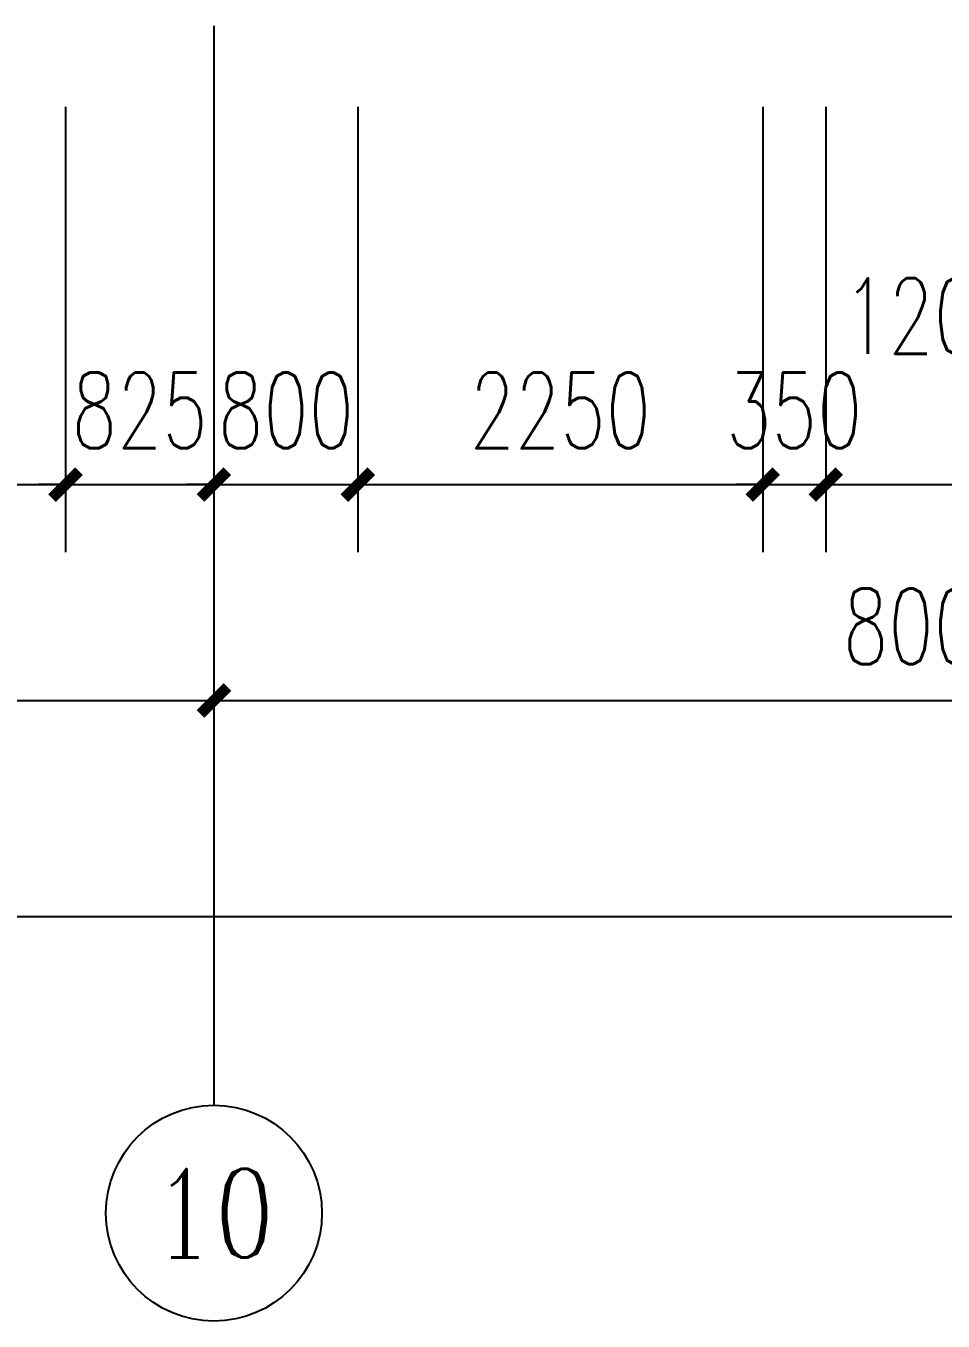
# Model space of a CAD drawing. Extents: x 0 to 2972856, y -1269770 to 0.
# Drawn here: x 2733611 to 2738708, y -1101156 to -1093956 of the extents above; entities that cross this region are included whole.
import ezdxf
from ezdxf.enums import TextEntityAlignment as Align

# ---------------------------------------------------------------- set-up
doc = ezdxf.new("R2010")
doc.units = 0
doc.header["$LTSCALE"] = 1000
doc.header["$PDSIZE"] = 50
doc.layers.add('1-建筑底图', color=8, linetype='Continuous')
doc.layers.add('AXIS_TEXT', color=7, linetype='Continuous')
doc.styles.add('_TCH_AXIS', font='COMPLEX', dxfattribs={"bigfont": 'GBCBIG'})
doc.styles.add('A_DIM_T3', font='SIMPLEX', dxfattribs={"width": 0.7, "bigfont": 'HZ'})
doc.styles.add('COMPLEX', font='COMPLEX')
doc.dimstyles.new('_TCH_ARCH&&150', dxfattribs={"dimtxt": 420, "dimasz": 150, "dimexe": 375, "dimexo": 450, "dimgap": 202.5, "dimtad": 1, "dimdec": 0, "dimzin": 0, "dimdsep": 46, "dimtxsty": 'A_DIM_T3', "dimblk": 'ARCHTICK', "dimcen": 0.09, "dimclrt": 7, "dimazin": 2, "dimtfac": 1, "dimtdec": 0, "dimtix": 1, "dimtmove": 2, "dimatfit": 3, "dimfxl": 150, "dimtolj": 1, "dimtzin": 0, "dimarcsym": 0})

# ---------------------------------------------------------------- blocks, each defined once
blk = doc.blocks.new('_ArchTick')
at = {"color": 0, "linetype": 'ByBlock', "const_width": 0.4}
blk.add_lwpolyline([(-0.5, -0.5), (0.5, 0.5)], dxfattribs=at)
blk = doc.blocks.new('*D240')
at = {"layer": '1-建筑底图', "color": 0, "lineweight": -2, "transparency": 16777216}
for p, q in [((-600, -4450), (-600, -9325)), ((106600, -4450), (106600, -9325)), ((-600, -8950), (106600, -8950))]:
    blk.add_line(p, q, dxfattribs=at)
at = {"layer": 'Defpoints', "color": 0, "transparency": 16777216}
for p in [(-600, -4000), (106600, -4000), (106600, -8950)]:
    blk.add_point(p, dxfattribs=at)
at = {"layer": '1-建筑底图', "color": 0, "lineweight": -2, "transparency": 16777216, "xscale": 150, "yscale": 150, "zscale": 150, "rotation": 180}
blk.add_blockref('_ArchTick', (-600, -8950), dxfattribs=at)
at = {"layer": '1-建筑底图', "color": 0, "lineweight": -2, "transparency": 16777216, "xscale": 150, "yscale": 150, "zscale": 150}
blk.add_blockref('_ArchTick', (106600, -8950), dxfattribs=at)
at = {"layer": '1-建筑底图', "color": 7, "transparency": 16777216, "insert": (53000, -8537.5), "char_height": 420, "attachment_point": 5, "style": 'A_DIM_T3'}
blk.add_mtext('\\A1;107200', dxfattribs=at)
blk = doc.blocks.new('*D250')
at = {"layer": '1-建筑底图', "color": 0, "lineweight": -2, "transparency": 16777216}
for p, q in [((55700, -4450), (55700, -8125)), ((59200, -4450), (59200, -8125)), ((55700, -7750), (59200, -7750))]:
    blk.add_line(p, q, dxfattribs=at)
at = {"layer": 'Defpoints', "color": 0, "transparency": 16777216}
for p in [(55700, -4000), (59200, -4000), (59200, -7750)]:
    blk.add_point(p, dxfattribs=at)
at = {"layer": '1-建筑底图', "color": 0, "lineweight": -2, "transparency": 16777216, "xscale": 150, "yscale": 150, "zscale": 150, "rotation": 180}
blk.add_blockref('_ArchTick', (55700, -7750), dxfattribs=at)
at = {"layer": '1-建筑底图', "color": 0, "lineweight": -2, "transparency": 16777216, "xscale": 150, "yscale": 150, "zscale": 150}
blk.add_blockref('_ArchTick', (59200, -7750), dxfattribs=at)
at = {"layer": '1-建筑底图', "color": 7, "transparency": 16777216, "insert": (57450, -7337.5), "char_height": 420, "attachment_point": 5, "style": 'A_DIM_T3'}
blk.add_mtext('\\A1;3500', dxfattribs=at)
blk = doc.blocks.new('*D251')
at = {"layer": '1-建筑底图', "color": 0, "lineweight": -2, "transparency": 16777216}
for p, q in [((59200, -4450), (59200, -8125)), ((67200, -4450), (67200, -8125)), ((59200, -7750), (67200, -7750))]:
    blk.add_line(p, q, dxfattribs=at)
at = {"layer": 'Defpoints', "color": 0, "transparency": 16777216}
for p in [(59200, -4000), (67200, -4000), (67200, -7750)]:
    blk.add_point(p, dxfattribs=at)
at = {"layer": '1-建筑底图', "color": 0, "lineweight": -2, "transparency": 16777216, "xscale": 150, "yscale": 150, "zscale": 150, "rotation": 180}
blk.add_blockref('_ArchTick', (59200, -7750), dxfattribs=at)
at = {"layer": '1-建筑底图', "color": 0, "lineweight": -2, "transparency": 16777216, "xscale": 150, "yscale": 150, "zscale": 150}
blk.add_blockref('_ArchTick', (67200, -7750), dxfattribs=at)
at = {"layer": '1-建筑底图', "color": 7, "transparency": 16777216, "insert": (63200, -7337.5), "char_height": 420, "attachment_point": 5, "style": 'A_DIM_T3'}
blk.add_mtext('\\A1;8000', dxfattribs=at)
blk = doc.blocks.new('*D393')
at = {"layer": '1-建筑底图', "color": 0, "lineweight": -2, "transparency": 16777216}
for p, q in [((62600, -4450), (62600, -6925)), ((63800, -4450), (63800, -6925)), ((62600, -6550), (63800, -6550))]:
    blk.add_line(p, q, dxfattribs=at)
at = {"layer": 'Defpoints', "color": 0, "transparency": 16777216}
for p in [(62600, -4000), (63800, -4000), (63800, -6550)]:
    blk.add_point(p, dxfattribs=at)
at = {"layer": '1-建筑底图', "color": 0, "lineweight": -2, "transparency": 16777216, "xscale": 150, "yscale": 150, "zscale": 150, "rotation": 180}
blk.add_blockref('_ArchTick', (62600, -6550), dxfattribs=at)
at = {"layer": '1-建筑底图', "color": 0, "lineweight": -2, "transparency": 16777216, "xscale": 150, "yscale": 150, "zscale": 150}
blk.add_blockref('_ArchTick', (63800, -6550), dxfattribs=at)
at = {"layer": '1-建筑底图', "color": 7, "transparency": 16777216, "insert": (63200, -5612.5), "char_height": 420, "attachment_point": 5, "style": 'A_DIM_T3'}
blk.add_mtext('\\A1;1200', dxfattribs=at)
blk = doc.blocks.new('*D394')
at = {"layer": '1-建筑底图', "color": 0, "lineweight": -2, "transparency": 16777216}
for p, q in [((62250, -4450), (62250, -6925)), ((62600, -4450), (62600, -6925)), ((62250, -6550), (62100, -6550)), ((62250, -6550), (62600, -6550)), ((62600, -6550), (62750, -6550))]:
    blk.add_line(p, q, dxfattribs=at)
at = {"layer": 'Defpoints', "color": 0, "transparency": 16777216}
for p in [(62250, -4000), (62600, -4000), (62600, -6550)]:
    blk.add_point(p, dxfattribs=at)
at = {"layer": '1-建筑底图', "color": 0, "lineweight": -2, "transparency": 16777216, "xscale": 150, "yscale": 150, "zscale": 150}
blk.add_blockref('_ArchTick', (62250, -6550), dxfattribs=at)
at = {"layer": '1-建筑底图', "color": 0, "lineweight": -2, "transparency": 16777216, "xscale": 150, "yscale": 150, "zscale": 150, "rotation": 180}
blk.add_blockref('_ArchTick', (62600, -6550), dxfattribs=at)
at = {"layer": '1-建筑底图', "color": 7, "transparency": 16777216, "insert": (62425, -6137.5), "char_height": 420, "attachment_point": 5, "style": 'A_DIM_T3'}
blk.add_mtext('\\A1;350', dxfattribs=at)
blk = doc.blocks.new('*D395')
at = {"layer": '1-建筑底图', "color": 0, "lineweight": -2, "transparency": 16777216}
for p, q in [((60000, -4450), (60000, -6925)), ((62250, -4450), (62250, -6925)), ((60000, -6550), (62250, -6550))]:
    blk.add_line(p, q, dxfattribs=at)
at = {"layer": 'Defpoints', "color": 0, "transparency": 16777216}
for p in [(60000, -4000), (62250, -4000), (62250, -6550)]:
    blk.add_point(p, dxfattribs=at)
at = {"layer": '1-建筑底图', "color": 0, "lineweight": -2, "transparency": 16777216, "xscale": 150, "yscale": 150, "zscale": 150, "rotation": 180}
blk.add_blockref('_ArchTick', (60000, -6550), dxfattribs=at)
at = {"layer": '1-建筑底图', "color": 0, "lineweight": -2, "transparency": 16777216, "xscale": 150, "yscale": 150, "zscale": 150}
blk.add_blockref('_ArchTick', (62250, -6550), dxfattribs=at)
at = {"layer": '1-建筑底图', "color": 7, "transparency": 16777216, "insert": (61125, -6137.5), "char_height": 420, "attachment_point": 5, "style": 'A_DIM_T3'}
blk.add_mtext('\\A1;2250', dxfattribs=at)
blk = doc.blocks.new('*D396')
at = {"layer": '1-建筑底图', "color": 0, "lineweight": -2, "transparency": 16777216}
for p, q in [((59200, -4450), (59200, -6925)), ((60000, -4450), (60000, -6925)), ((59200, -6550), (59050, -6550)), ((59200, -6550), (60000, -6550)), ((60000, -6550), (60150, -6550))]:
    blk.add_line(p, q, dxfattribs=at)
at = {"layer": 'Defpoints', "color": 0, "transparency": 16777216}
for p in [(59200, -4000), (60000, -4000), (60000, -6550)]:
    blk.add_point(p, dxfattribs=at)
at = {"layer": '1-建筑底图', "color": 0, "lineweight": -2, "transparency": 16777216, "xscale": 150, "yscale": 150, "zscale": 150}
blk.add_blockref('_ArchTick', (59200, -6550), dxfattribs=at)
at = {"layer": '1-建筑底图', "color": 0, "lineweight": -2, "transparency": 16777216, "xscale": 150, "yscale": 150, "zscale": 150, "rotation": 180}
blk.add_blockref('_ArchTick', (60000, -6550), dxfattribs=at)
at = {"layer": '1-建筑底图', "color": 7, "transparency": 16777216, "insert": (59600, -6137.5), "char_height": 420, "attachment_point": 5, "style": 'A_DIM_T3'}
blk.add_mtext('\\A1;800', dxfattribs=at)
blk = doc.blocks.new('*D397')
at = {"layer": '1-建筑底图', "color": 0, "lineweight": -2, "transparency": 16777216}
for p, q in [((58375, -4450), (58375, -6925)), ((59200, -4450), (59200, -6925)), ((58375, -6550), (58225, -6550)), ((58375, -6550), (59200, -6550)), ((59200, -6550), (59350, -6550))]:
    blk.add_line(p, q, dxfattribs=at)
at = {"layer": 'Defpoints', "color": 0, "transparency": 16777216}
for p in [(58375, -4000), (59200, -4000), (59200, -6550)]:
    blk.add_point(p, dxfattribs=at)
at = {"layer": '1-建筑底图', "color": 0, "lineweight": -2, "transparency": 16777216, "xscale": 150, "yscale": 150, "zscale": 150}
blk.add_blockref('_ArchTick', (58375, -6550), dxfattribs=at)
at = {"layer": '1-建筑底图', "color": 0, "lineweight": -2, "transparency": 16777216, "xscale": 150, "yscale": 150, "zscale": 150, "rotation": 180}
blk.add_blockref('_ArchTick', (59200, -6550), dxfattribs=at)
at = {"layer": '1-建筑底图', "color": 7, "transparency": 16777216, "insert": (58787.5, -6137.5), "char_height": 420, "attachment_point": 5, "style": 'A_DIM_T3'}
blk.add_mtext('\\A1;825', dxfattribs=at)
blk = doc.blocks.new('*D398')
at = {"layer": '1-建筑底图', "color": 0, "lineweight": -2, "transparency": 16777216}
for p, q in [((56575, -4450), (56575, -6925)), ((58375, -4450), (58375, -6925)), ((56575, -6550), (58375, -6550))]:
    blk.add_line(p, q, dxfattribs=at)
at = {"layer": 'Defpoints', "color": 0, "transparency": 16777216}
for p in [(56575, -4000), (58375, -4000), (58375, -6550)]:
    blk.add_point(p, dxfattribs=at)
at = {"layer": '1-建筑底图', "color": 0, "lineweight": -2, "transparency": 16777216, "xscale": 150, "yscale": 150, "zscale": 150, "rotation": 180}
blk.add_blockref('_ArchTick', (56575, -6550), dxfattribs=at)
at = {"layer": '1-建筑底图', "color": 0, "lineweight": -2, "transparency": 16777216, "xscale": 150, "yscale": 150, "zscale": 150}
blk.add_blockref('_ArchTick', (58375, -6550), dxfattribs=at)
at = {"layer": '1-建筑底图', "color": 7, "transparency": 16777216, "insert": (57475, -6137.5), "char_height": 420, "attachment_point": 5, "style": 'A_DIM_T3'}
blk.add_mtext('\\A1;1800', dxfattribs=at)
blk = doc.blocks.new('*D855')
at = {"layer": '1-建筑底图', "color": 0, "lineweight": -2, "transparency": 16777216}
for p, q in [((-600, -4450), (-600, -9325)), ((106600, -4450), (106600, -9325)), ((-600, -8950), (106600, -8950))]:
    blk.add_line(p, q, dxfattribs=at)
at = {"layer": 'Defpoints', "color": 0, "transparency": 16777216}
for p in [(-600, -4000), (106600, -4000), (106600, -8950)]:
    blk.add_point(p, dxfattribs=at)
at = {"layer": '1-建筑底图', "color": 0, "lineweight": -2, "transparency": 16777216, "xscale": 150, "yscale": 150, "zscale": 150, "rotation": 180}
blk.add_blockref('_ArchTick', (-600, -8950), dxfattribs=at)
at = {"layer": '1-建筑底图', "color": 0, "lineweight": -2, "transparency": 16777216, "xscale": 150, "yscale": 150, "zscale": 150}
blk.add_blockref('_ArchTick', (106600, -8950), dxfattribs=at)
at = {"layer": '1-建筑底图', "color": 7, "transparency": 16777216, "insert": (53000, -8537.5), "char_height": 420, "attachment_point": 5, "style": 'A_DIM_T3'}
blk.add_mtext('\\A1;107200', dxfattribs=at)
blk = doc.blocks.new('*D865')
at = {"layer": '1-建筑底图', "color": 0, "lineweight": -2, "transparency": 16777216}
for p, q in [((55700, -4450), (55700, -8125)), ((59200, -4450), (59200, -8125)), ((55700, -7750), (59200, -7750))]:
    blk.add_line(p, q, dxfattribs=at)
at = {"layer": 'Defpoints', "color": 0, "transparency": 16777216}
for p in [(55700, -4000), (59200, -4000), (59200, -7750)]:
    blk.add_point(p, dxfattribs=at)
at = {"layer": '1-建筑底图', "color": 0, "lineweight": -2, "transparency": 16777216, "xscale": 150, "yscale": 150, "zscale": 150, "rotation": 180}
blk.add_blockref('_ArchTick', (55700, -7750), dxfattribs=at)
at = {"layer": '1-建筑底图', "color": 0, "lineweight": -2, "transparency": 16777216, "xscale": 150, "yscale": 150, "zscale": 150}
blk.add_blockref('_ArchTick', (59200, -7750), dxfattribs=at)
at = {"layer": '1-建筑底图', "color": 7, "transparency": 16777216, "insert": (57450, -7337.5), "char_height": 420, "attachment_point": 5, "style": 'A_DIM_T3'}
blk.add_mtext('\\A1;3500', dxfattribs=at)
blk = doc.blocks.new('*D866')
at = {"layer": '1-建筑底图', "color": 0, "lineweight": -2, "transparency": 16777216}
for p, q in [((59200, -4450), (59200, -8125)), ((67200, -4450), (67200, -8125)), ((59200, -7750), (67200, -7750))]:
    blk.add_line(p, q, dxfattribs=at)
at = {"layer": 'Defpoints', "color": 0, "transparency": 16777216}
for p in [(59200, -4000), (67200, -4000), (67200, -7750)]:
    blk.add_point(p, dxfattribs=at)
at = {"layer": '1-建筑底图', "color": 0, "lineweight": -2, "transparency": 16777216, "xscale": 150, "yscale": 150, "zscale": 150, "rotation": 180}
blk.add_blockref('_ArchTick', (59200, -7750), dxfattribs=at)
at = {"layer": '1-建筑底图', "color": 0, "lineweight": -2, "transparency": 16777216, "xscale": 150, "yscale": 150, "zscale": 150}
blk.add_blockref('_ArchTick', (67200, -7750), dxfattribs=at)
at = {"layer": '1-建筑底图', "color": 7, "transparency": 16777216, "insert": (63200, -7337.5), "char_height": 420, "attachment_point": 5, "style": 'A_DIM_T3'}
blk.add_mtext('\\A1;8000', dxfattribs=at)
blk = doc.blocks.new('*D1008')
at = {"layer": '1-建筑底图', "color": 0, "lineweight": -2, "transparency": 16777216}
for p, q in [((62600, -4450), (62600, -6925)), ((63800, -4450), (63800, -6925)), ((62600, -6550), (63800, -6550))]:
    blk.add_line(p, q, dxfattribs=at)
at = {"layer": 'Defpoints', "color": 0, "transparency": 16777216}
for p in [(62600, -4000), (63800, -4000), (63800, -6550)]:
    blk.add_point(p, dxfattribs=at)
at = {"layer": '1-建筑底图', "color": 0, "lineweight": -2, "transparency": 16777216, "xscale": 150, "yscale": 150, "zscale": 150, "rotation": 180}
blk.add_blockref('_ArchTick', (62600, -6550), dxfattribs=at)
at = {"layer": '1-建筑底图', "color": 0, "lineweight": -2, "transparency": 16777216, "xscale": 150, "yscale": 150, "zscale": 150}
blk.add_blockref('_ArchTick', (63800, -6550), dxfattribs=at)
at = {"layer": '1-建筑底图', "color": 7, "transparency": 16777216, "insert": (63200, -5612.5), "char_height": 420, "attachment_point": 5, "style": 'A_DIM_T3'}
blk.add_mtext('\\A1;1200', dxfattribs=at)
blk = doc.blocks.new('*D1009')
at = {"layer": '1-建筑底图', "color": 0, "lineweight": -2, "transparency": 16777216}
for p, q in [((62250, -4450), (62250, -6925)), ((62600, -4450), (62600, -6925)), ((62250, -6550), (62100, -6550)), ((62250, -6550), (62600, -6550)), ((62600, -6550), (62750, -6550))]:
    blk.add_line(p, q, dxfattribs=at)
at = {"layer": 'Defpoints', "color": 0, "transparency": 16777216}
for p in [(62250, -4000), (62600, -4000), (62600, -6550)]:
    blk.add_point(p, dxfattribs=at)
at = {"layer": '1-建筑底图', "color": 0, "lineweight": -2, "transparency": 16777216, "xscale": 150, "yscale": 150, "zscale": 150}
blk.add_blockref('_ArchTick', (62250, -6550), dxfattribs=at)
at = {"layer": '1-建筑底图', "color": 0, "lineweight": -2, "transparency": 16777216, "xscale": 150, "yscale": 150, "zscale": 150, "rotation": 180}
blk.add_blockref('_ArchTick', (62600, -6550), dxfattribs=at)
at = {"layer": '1-建筑底图', "color": 7, "transparency": 16777216, "insert": (62425, -6137.5), "char_height": 420, "attachment_point": 5, "style": 'A_DIM_T3'}
blk.add_mtext('\\A1;350', dxfattribs=at)
blk = doc.blocks.new('*D1010')
at = {"layer": '1-建筑底图', "color": 0, "lineweight": -2, "transparency": 16777216}
for p, q in [((60000, -4450), (60000, -6925)), ((62250, -4450), (62250, -6925)), ((60000, -6550), (62250, -6550))]:
    blk.add_line(p, q, dxfattribs=at)
at = {"layer": 'Defpoints', "color": 0, "transparency": 16777216}
for p in [(60000, -4000), (62250, -4000), (62250, -6550)]:
    blk.add_point(p, dxfattribs=at)
at = {"layer": '1-建筑底图', "color": 0, "lineweight": -2, "transparency": 16777216, "xscale": 150, "yscale": 150, "zscale": 150, "rotation": 180}
blk.add_blockref('_ArchTick', (60000, -6550), dxfattribs=at)
at = {"layer": '1-建筑底图', "color": 0, "lineweight": -2, "transparency": 16777216, "xscale": 150, "yscale": 150, "zscale": 150}
blk.add_blockref('_ArchTick', (62250, -6550), dxfattribs=at)
at = {"layer": '1-建筑底图', "color": 7, "transparency": 16777216, "insert": (61125, -6137.5), "char_height": 420, "attachment_point": 5, "style": 'A_DIM_T3'}
blk.add_mtext('\\A1;2250', dxfattribs=at)
blk = doc.blocks.new('*D1011')
at = {"layer": '1-建筑底图', "color": 0, "lineweight": -2, "transparency": 16777216}
for p, q in [((59200, -4450), (59200, -6925)), ((60000, -4450), (60000, -6925)), ((59200, -6550), (59050, -6550)), ((59200, -6550), (60000, -6550)), ((60000, -6550), (60150, -6550))]:
    blk.add_line(p, q, dxfattribs=at)
at = {"layer": 'Defpoints', "color": 0, "transparency": 16777216}
for p in [(59200, -4000), (60000, -4000), (60000, -6550)]:
    blk.add_point(p, dxfattribs=at)
at = {"layer": '1-建筑底图', "color": 0, "lineweight": -2, "transparency": 16777216, "xscale": 150, "yscale": 150, "zscale": 150}
blk.add_blockref('_ArchTick', (59200, -6550), dxfattribs=at)
at = {"layer": '1-建筑底图', "color": 0, "lineweight": -2, "transparency": 16777216, "xscale": 150, "yscale": 150, "zscale": 150, "rotation": 180}
blk.add_blockref('_ArchTick', (60000, -6550), dxfattribs=at)
at = {"layer": '1-建筑底图', "color": 7, "transparency": 16777216, "insert": (59600, -6137.5), "char_height": 420, "attachment_point": 5, "style": 'A_DIM_T3'}
blk.add_mtext('\\A1;800', dxfattribs=at)
blk = doc.blocks.new('*D1012')
at = {"layer": '1-建筑底图', "color": 0, "lineweight": -2, "transparency": 16777216}
for p, q in [((58375, -4450), (58375, -6925)), ((59200, -4450), (59200, -6925)), ((58375, -6550), (58225, -6550)), ((58375, -6550), (59200, -6550)), ((59200, -6550), (59350, -6550))]:
    blk.add_line(p, q, dxfattribs=at)
at = {"layer": 'Defpoints', "color": 0, "transparency": 16777216}
for p in [(58375, -4000), (59200, -4000), (59200, -6550)]:
    blk.add_point(p, dxfattribs=at)
at = {"layer": '1-建筑底图', "color": 0, "lineweight": -2, "transparency": 16777216, "xscale": 150, "yscale": 150, "zscale": 150}
blk.add_blockref('_ArchTick', (58375, -6550), dxfattribs=at)
at = {"layer": '1-建筑底图', "color": 0, "lineweight": -2, "transparency": 16777216, "xscale": 150, "yscale": 150, "zscale": 150, "rotation": 180}
blk.add_blockref('_ArchTick', (59200, -6550), dxfattribs=at)
at = {"layer": '1-建筑底图', "color": 7, "transparency": 16777216, "insert": (58787.5, -6137.5), "char_height": 420, "attachment_point": 5, "style": 'A_DIM_T3'}
blk.add_mtext('\\A1;825', dxfattribs=at)
blk = doc.blocks.new('*D1013')
at = {"layer": '1-建筑底图', "color": 0, "lineweight": -2, "transparency": 16777216}
for p, q in [((56575, -4450), (56575, -6925)), ((58375, -4450), (58375, -6925)), ((56575, -6550), (58375, -6550))]:
    blk.add_line(p, q, dxfattribs=at)
at = {"layer": 'Defpoints', "color": 0, "transparency": 16777216}
for p in [(56575, -4000), (58375, -4000), (58375, -6550)]:
    blk.add_point(p, dxfattribs=at)
at = {"layer": '1-建筑底图', "color": 0, "lineweight": -2, "transparency": 16777216, "xscale": 150, "yscale": 150, "zscale": 150, "rotation": 180}
blk.add_blockref('_ArchTick', (56575, -6550), dxfattribs=at)
at = {"layer": '1-建筑底图', "color": 0, "lineweight": -2, "transparency": 16777216, "xscale": 150, "yscale": 150, "zscale": 150}
blk.add_blockref('_ArchTick', (58375, -6550), dxfattribs=at)
at = {"layer": '1-建筑底图', "color": 7, "transparency": 16777216, "insert": (57475, -6137.5), "char_height": 420, "attachment_point": 5, "style": 'A_DIM_T3'}
blk.add_mtext('\\A1;1800', dxfattribs=at)
blk = doc.blocks.new('_AXISO')
blk.add_circle((0, 0), 0.5)
at = {"layer": 'AXIS_TEXT', "style": 'COMPLEX', "width": 1.041667}
blk.add_attdef('A', text='', height=0.56, dxfattribs=at).set_placement((-0.25, -0.28), (0.25, -0.28), align=Align.FIT)
blk = doc.blocks.new('*D458')
at = {"layer": '1-建筑底图', "color": 0, "lineweight": -2, "transparency": 16777216}
for p, q in [((-600, -4450), (-600, -9325)), ((106600, -4450), (106600, -9325)), ((-600, -8950), (106600, -8950))]:
    blk.add_line(p, q, dxfattribs=at)
at = {"layer": 'Defpoints', "color": 0, "transparency": 16777216}
for p in [(-600, -4000), (106600, -4000), (106600, -8950)]:
    blk.add_point(p, dxfattribs=at)
at = {"layer": '1-建筑底图', "color": 0, "lineweight": -2, "transparency": 16777216, "xscale": 150, "yscale": 150, "zscale": 150, "rotation": 180}
blk.add_blockref('_ArchTick', (-600, -8950), dxfattribs=at)
at = {"layer": '1-建筑底图', "color": 0, "lineweight": -2, "transparency": 16777216, "xscale": 150, "yscale": 150, "zscale": 150}
blk.add_blockref('_ArchTick', (106600, -8950), dxfattribs=at)
at = {"layer": '1-建筑底图', "color": 7, "transparency": 16777216, "insert": (53000, -8537.5), "char_height": 420, "attachment_point": 5, "style": 'A_DIM_T3'}
blk.add_mtext('\\A1;107200', dxfattribs=at)
blk = doc.blocks.new('*D468')
at = {"layer": '1-建筑底图', "color": 0, "lineweight": -2, "transparency": 16777216}
for p, q in [((55700, -4450), (55700, -8125)), ((59200, -4450), (59200, -8125)), ((55700, -7750), (59200, -7750))]:
    blk.add_line(p, q, dxfattribs=at)
at = {"layer": 'Defpoints', "color": 0, "transparency": 16777216}
for p in [(55700, -4000), (59200, -4000), (59200, -7750)]:
    blk.add_point(p, dxfattribs=at)
at = {"layer": '1-建筑底图', "color": 0, "lineweight": -2, "transparency": 16777216, "xscale": 150, "yscale": 150, "zscale": 150, "rotation": 180}
blk.add_blockref('_ArchTick', (55700, -7750), dxfattribs=at)
at = {"layer": '1-建筑底图', "color": 0, "lineweight": -2, "transparency": 16777216, "xscale": 150, "yscale": 150, "zscale": 150}
blk.add_blockref('_ArchTick', (59200, -7750), dxfattribs=at)
at = {"layer": '1-建筑底图', "color": 7, "transparency": 16777216, "insert": (57450, -7337.5), "char_height": 420, "attachment_point": 5, "style": 'A_DIM_T3'}
blk.add_mtext('\\A1;3500', dxfattribs=at)
blk = doc.blocks.new('*D469')
at = {"layer": '1-建筑底图', "color": 0, "lineweight": -2, "transparency": 16777216}
for p, q in [((59200, -4450), (59200, -8125)), ((67200, -4450), (67200, -8125)), ((59200, -7750), (67200, -7750))]:
    blk.add_line(p, q, dxfattribs=at)
at = {"layer": 'Defpoints', "color": 0, "transparency": 16777216}
for p in [(59200, -4000), (67200, -4000), (67200, -7750)]:
    blk.add_point(p, dxfattribs=at)
at = {"layer": '1-建筑底图', "color": 0, "lineweight": -2, "transparency": 16777216, "xscale": 150, "yscale": 150, "zscale": 150, "rotation": 180}
blk.add_blockref('_ArchTick', (59200, -7750), dxfattribs=at)
at = {"layer": '1-建筑底图', "color": 0, "lineweight": -2, "transparency": 16777216, "xscale": 150, "yscale": 150, "zscale": 150}
blk.add_blockref('_ArchTick', (67200, -7750), dxfattribs=at)
at = {"layer": '1-建筑底图', "color": 7, "transparency": 16777216, "insert": (63200, -7337.5), "char_height": 420, "attachment_point": 5, "style": 'A_DIM_T3'}
blk.add_mtext('\\A1;8000', dxfattribs=at)
blk = doc.blocks.new('*D611')
at = {"layer": '1-建筑底图', "color": 0, "lineweight": -2, "transparency": 16777216}
for p, q in [((62600, -4450), (62600, -6925)), ((63800, -4450), (63800, -6925)), ((62600, -6550), (63800, -6550))]:
    blk.add_line(p, q, dxfattribs=at)
at = {"layer": 'Defpoints', "color": 0, "transparency": 16777216}
for p in [(62600, -4000), (63800, -4000), (63800, -6550)]:
    blk.add_point(p, dxfattribs=at)
at = {"layer": '1-建筑底图', "color": 0, "lineweight": -2, "transparency": 16777216, "xscale": 150, "yscale": 150, "zscale": 150, "rotation": 180}
blk.add_blockref('_ArchTick', (62600, -6550), dxfattribs=at)
at = {"layer": '1-建筑底图', "color": 0, "lineweight": -2, "transparency": 16777216, "xscale": 150, "yscale": 150, "zscale": 150}
blk.add_blockref('_ArchTick', (63800, -6550), dxfattribs=at)
at = {"layer": '1-建筑底图', "color": 7, "transparency": 16777216, "insert": (63200, -5612.5), "char_height": 420, "attachment_point": 5, "style": 'A_DIM_T3'}
blk.add_mtext('\\A1;1200', dxfattribs=at)
blk = doc.blocks.new('*D612')
at = {"layer": '1-建筑底图', "color": 0, "lineweight": -2, "transparency": 16777216}
for p, q in [((62250, -4450), (62250, -6925)), ((62600, -4450), (62600, -6925)), ((62250, -6550), (62100, -6550)), ((62250, -6550), (62600, -6550)), ((62600, -6550), (62750, -6550))]:
    blk.add_line(p, q, dxfattribs=at)
at = {"layer": 'Defpoints', "color": 0, "transparency": 16777216}
for p in [(62250, -4000), (62600, -4000), (62600, -6550)]:
    blk.add_point(p, dxfattribs=at)
at = {"layer": '1-建筑底图', "color": 0, "lineweight": -2, "transparency": 16777216, "xscale": 150, "yscale": 150, "zscale": 150}
blk.add_blockref('_ArchTick', (62250, -6550), dxfattribs=at)
at = {"layer": '1-建筑底图', "color": 0, "lineweight": -2, "transparency": 16777216, "xscale": 150, "yscale": 150, "zscale": 150, "rotation": 180}
blk.add_blockref('_ArchTick', (62600, -6550), dxfattribs=at)
at = {"layer": '1-建筑底图', "color": 7, "transparency": 16777216, "insert": (62425, -6137.5), "char_height": 420, "attachment_point": 5, "style": 'A_DIM_T3'}
blk.add_mtext('\\A1;350', dxfattribs=at)
blk = doc.blocks.new('*D613')
at = {"layer": '1-建筑底图', "color": 0, "lineweight": -2, "transparency": 16777216}
for p, q in [((60000, -4450), (60000, -6925)), ((62250, -4450), (62250, -6925)), ((60000, -6550), (62250, -6550))]:
    blk.add_line(p, q, dxfattribs=at)
at = {"layer": 'Defpoints', "color": 0, "transparency": 16777216}
for p in [(60000, -4000), (62250, -4000), (62250, -6550)]:
    blk.add_point(p, dxfattribs=at)
at = {"layer": '1-建筑底图', "color": 0, "lineweight": -2, "transparency": 16777216, "xscale": 150, "yscale": 150, "zscale": 150, "rotation": 180}
blk.add_blockref('_ArchTick', (60000, -6550), dxfattribs=at)
at = {"layer": '1-建筑底图', "color": 0, "lineweight": -2, "transparency": 16777216, "xscale": 150, "yscale": 150, "zscale": 150}
blk.add_blockref('_ArchTick', (62250, -6550), dxfattribs=at)
at = {"layer": '1-建筑底图', "color": 7, "transparency": 16777216, "insert": (61125, -6137.5), "char_height": 420, "attachment_point": 5, "style": 'A_DIM_T3'}
blk.add_mtext('\\A1;2250', dxfattribs=at)
blk = doc.blocks.new('*D614')
at = {"layer": '1-建筑底图', "color": 0, "lineweight": -2, "transparency": 16777216}
for p, q in [((59200, -4450), (59200, -6925)), ((60000, -4450), (60000, -6925)), ((59200, -6550), (59050, -6550)), ((59200, -6550), (60000, -6550)), ((60000, -6550), (60150, -6550))]:
    blk.add_line(p, q, dxfattribs=at)
at = {"layer": 'Defpoints', "color": 0, "transparency": 16777216}
for p in [(59200, -4000), (60000, -4000), (60000, -6550)]:
    blk.add_point(p, dxfattribs=at)
at = {"layer": '1-建筑底图', "color": 0, "lineweight": -2, "transparency": 16777216, "xscale": 150, "yscale": 150, "zscale": 150}
blk.add_blockref('_ArchTick', (59200, -6550), dxfattribs=at)
at = {"layer": '1-建筑底图', "color": 0, "lineweight": -2, "transparency": 16777216, "xscale": 150, "yscale": 150, "zscale": 150, "rotation": 180}
blk.add_blockref('_ArchTick', (60000, -6550), dxfattribs=at)
at = {"layer": '1-建筑底图', "color": 7, "transparency": 16777216, "insert": (59600, -6137.5), "char_height": 420, "attachment_point": 5, "style": 'A_DIM_T3'}
blk.add_mtext('\\A1;800', dxfattribs=at)
blk = doc.blocks.new('*D615')
at = {"layer": '1-建筑底图', "color": 0, "lineweight": -2, "transparency": 16777216}
for p, q in [((58375, -4450), (58375, -6925)), ((59200, -4450), (59200, -6925)), ((58375, -6550), (58225, -6550)), ((58375, -6550), (59200, -6550)), ((59200, -6550), (59350, -6550))]:
    blk.add_line(p, q, dxfattribs=at)
at = {"layer": 'Defpoints', "color": 0, "transparency": 16777216}
for p in [(58375, -4000), (59200, -4000), (59200, -6550)]:
    blk.add_point(p, dxfattribs=at)
at = {"layer": '1-建筑底图', "color": 0, "lineweight": -2, "transparency": 16777216, "xscale": 150, "yscale": 150, "zscale": 150}
blk.add_blockref('_ArchTick', (58375, -6550), dxfattribs=at)
at = {"layer": '1-建筑底图', "color": 0, "lineweight": -2, "transparency": 16777216, "xscale": 150, "yscale": 150, "zscale": 150, "rotation": 180}
blk.add_blockref('_ArchTick', (59200, -6550), dxfattribs=at)
at = {"layer": '1-建筑底图', "color": 7, "transparency": 16777216, "insert": (58787.5, -6137.5), "char_height": 420, "attachment_point": 5, "style": 'A_DIM_T3'}
blk.add_mtext('\\A1;825', dxfattribs=at)
blk = doc.blocks.new('*D616')
at = {"layer": '1-建筑底图', "color": 0, "lineweight": -2, "transparency": 16777216}
for p, q in [((56575, -4450), (56575, -6925)), ((58375, -4450), (58375, -6925)), ((56575, -6550), (58375, -6550))]:
    blk.add_line(p, q, dxfattribs=at)
at = {"layer": 'Defpoints', "color": 0, "transparency": 16777216}
for p in [(56575, -4000), (58375, -4000), (58375, -6550)]:
    blk.add_point(p, dxfattribs=at)
at = {"layer": '1-建筑底图', "color": 0, "lineweight": -2, "transparency": 16777216, "xscale": 150, "yscale": 150, "zscale": 150, "rotation": 180}
blk.add_blockref('_ArchTick', (56575, -6550), dxfattribs=at)
at = {"layer": '1-建筑底图', "color": 0, "lineweight": -2, "transparency": 16777216, "xscale": 150, "yscale": 150, "zscale": 150}
blk.add_blockref('_ArchTick', (58375, -6550), dxfattribs=at)
at = {"layer": '1-建筑底图', "color": 7, "transparency": 16777216, "insert": (57475, -6137.5), "char_height": 420, "attachment_point": 5, "style": 'A_DIM_T3'}
blk.add_mtext('\\A1;1800', dxfattribs=at)
blk = doc.blocks.new('1-二层建筑底图')
at = {"layer": '1-建筑底图'}
blk.add_line((59200, -4000), (59200, -10000), dxfattribs=at)
ref = blk.add_blockref('_AXISO', (59200, -10600), dxfattribs=dict(at, xscale=1200, yscale=1200, zscale=1200))
ref.add_attrib('A', '10', dxfattribs={"layer": 'AXIS_TEXT', "height": 492.67, "style": '_TCH_AXIS'}).set_placement((58859.8, -10846.3), (59540.2, -10846.3), align=Align.FIT)
for p1, p2, distance, picture, middle in [((-600, -4000), (106600, -4000), -4950, '*D240', (53000, -8537.5)), ((-600, -4000), (106600, -4000), -4950, '*D855', (53000, -8537.5)), ((-600, -4000), (106600, -4000), -4950, '*D458', (53000, -8537.5)), ((55700, -4000), (59200, -4000), -3750, '*D250', (57450, -7337.5)), ((55700, -4000), (59200, -4000), -3750, '*D865', (57450, -7337.5)), ((55700, -4000), (59200, -4000), -3750, '*D468', (57450, -7337.5)), ((56575, -4000), (58375, -4000), -2550, '*D398', (57475, -6137.5)), ((56575, -4000), (58375, -4000), -2550, '*D1013', (57475, -6137.5)), ((56575, -4000), (58375, -4000), -2550, '*D616', (57475, -6137.5)), ((58375, -4000), (59200, -4000), -2550, '*D397', (58787.5, -6137.5)), ((58375, -4000), (59200, -4000), -2550, '*D1012', (58787.5, -6137.5)), ((58375, -4000), (59200, -4000), -2550, '*D615', (58787.5, -6137.5)), ((59200, -4000), (60000, -4000), -2550, '*D396', (59600, -6137.5)), ((59200, -4000), (60000, -4000), -2550, '*D1011', (59600, -6137.5)), ((59200, -4000), (60000, -4000), -2550, '*D614', (59600, -6137.5)), ((59200, -4000), (67200, -4000), -3750, '*D251', (63200, -7337.5)), ((59200, -4000), (67200, -4000), -3750, '*D866', (63200, -7337.5)), ((59200, -4000), (67200, -4000), -3750, '*D469', (63200, -7337.5)), ((60000, -4000), (62250, -4000), -2550, '*D395', (61125, -6137.5)), ((60000, -4000), (62250, -4000), -2550, '*D1010', (61125, -6137.5)), ((60000, -4000), (62250, -4000), -2550, '*D613', (61125, -6137.5)), ((62250, -4000), (62600, -4000), -2550, '*D394', (62425, -6137.5)), ((62250, -4000), (62600, -4000), -2550, '*D1009', (62425, -6137.5)), ((62250, -4000), (62600, -4000), -2550, '*D612', (62425, -6137.5))]:
    dim = blk.add_aligned_dim(p1=p1, p2=p2, distance=distance, dimstyle='_TCH_ARCH&&150', dxfattribs=at)
    dim.commit()
    dim.dimension.update_dxf_attribs({"geometry": picture, "text_midpoint": middle})
for picture in ['*D393', '*D1008', '*D611']:
    dim = blk.add_linear_dim(base=(63800, -6550), p1=(62600, -4000), p2=(63800, -4000), angle=0, dimstyle='_TCH_ARCH&&150', dxfattribs=at)
    dim.commit()
    dim.dimension.update_dxf_attribs({"geometry": picture, "text_midpoint": (63200, -5612.5), "dimtype": 161})

msp = doc.modelspace()

# ---------------------------------------------------------------- block references
at = {"layer": '1-建筑底图', "linetype": 'ByBlock'}
msp.add_blockref('1-二层建筑底图', (2675455.9, -1089955.7), dxfattribs=at)
msp.add_blockref('1-二层建筑底图', (2675455.9, -1089955.7), dxfattribs=at)

doc.saveas('drawing.dxf')
